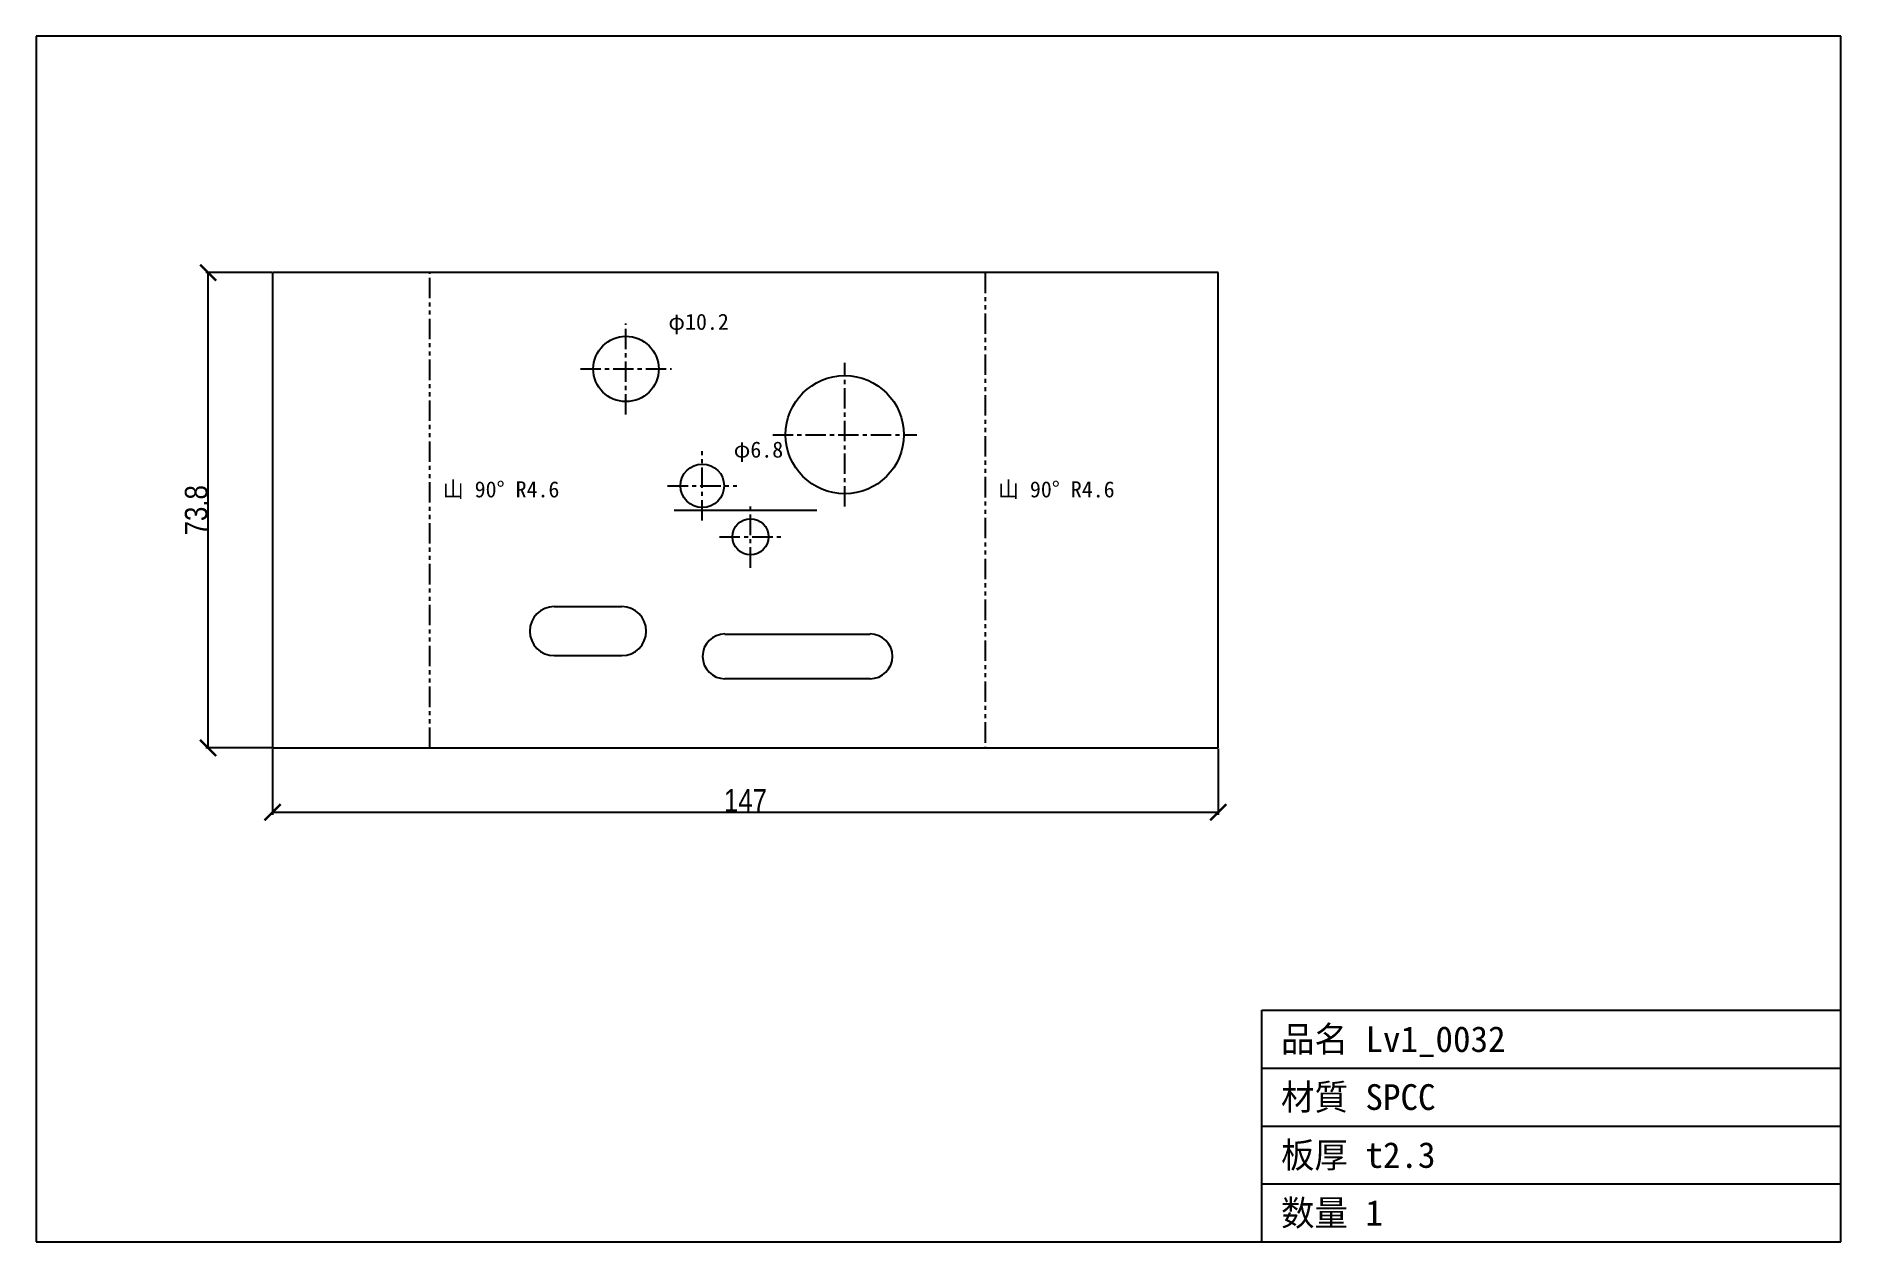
# Model space of a CAD drawing. Header units: millimetres. Extents: x -66 to 215, y -77 to 111.
import ezdxf

# ---------------------------------------------------------------- set-up
doc = ezdxf.new("R2010")
doc.units = ezdxf.units.MM
doc.linetypes.add('CENTER', pattern=[5.08, 3.175, -0.635, 0.635, -0.635])
doc.linetypes.add('PHANTOM', pattern=[6.35, 3.175, -0.635, 0.635, -0.635, 0.635, -0.635])
for name, color, linetype in [('BEND', 7, 'Continuous'), ('CENTER', 7, 'Continuous'), ('CUT', 7, 'Continuous'), ('DIM', 7, 'Continuous'), ('FRAME', 7, 'Continuous'), ('MARK', 7, 'Continuous'), ('TEXT', 7, 'Continuous')]:
    doc.layers.add(name, color=color, linetype=linetype)
doc.styles.add('OpenSansCondensed-Light', font='OpenSansCondensed-Light.ttf')
doc.dimstyles.new('EZDXF', dxfattribs={"dimtxt": 0.25, "dimasz": 0.175, "dimexe": 0.375, "dimexo": 0.125, "dimgap": 0.1, "dimtad": 1, "dimlfac": 100, "dimzin": 12, "dimdsep": 46, "dimtxsty": 'OpenSansCondensed-Light', "dimblk": 'ARCHTICK', "dimcen": 2.5, "dimazin": 3, "dimtfac": 0.5, "dimtmove": 2, "dimatfit": 3})

# ---------------------------------------------------------------- blocks, each defined once
blk = doc.blocks.new('_ARCHTICK')
at = {"color": 0, "linetype": 'BYBLOCK', "const_width": 0.15}
blk.add_lwpolyline([(-0.5, -0.5), (0.5, 0.5)], dxfattribs=at)

msp = doc.modelspace()

# ---------------------------------------------------------------- linework, layer by layer
at = {"layer": 'BEND', "color": 4, "linetype": 'PHANTOM'}
for p, q in [((-4.52, 0), (-4.52, 73.84)), ((81.75, 73.84), (81.75, 0))]:
    msp.add_line(p, q, dxfattribs=at)
at = {"layer": 'CENTER', "color": 1, "linetype": 'CENTER'}
for p, q in [((25.94, 51.78), (25.94, 65.95)), ((59.93, 37.48), (59.93, 59.84)), ((18.86, 58.87), (33.03, 58.87)), ((48.75, 48.66), (71.11, 48.66)), ((37.8, 35.33), (37.8, 46.1)), ((32.41, 40.72), (43.18, 40.72)), ((45.29, 27.99), (45.29, 37.61)), ((40.48, 32.8), (50.1, 32.8))]:
    msp.add_line(p, q, dxfattribs=at)
at = {"layer": 'CUT'}
for p, q in [((-28.98, 73.84), (-28.98, 0)), ((117.98, 73.84), (-28.98, 73.84)), ((117.98, 0), (117.98, 73.84)), ((14.8, 21.96), (25.28, 21.96)), ((41.32, 17.69), (63.87, 17.69)), ((25.28, 14.33), (14.8, 14.33)), ((63.87, 10.74), (41.32, 10.74)), ((-28.98, 0), (117.98, 0))]:
    msp.add_line(p, q, dxfattribs=at)
for centre, radius in [((25.94, 58.87), 5.08), ((59.93, 48.66), 9.18), ((37.8, 40.72), 3.38), ((45.29, 32.8), 2.81)]:
    msp.add_circle(centre, radius, dxfattribs=at)
for centre, radius, start, end in [((14.8, 18.15), 3.81, 90, -90), ((25.28, 18.15), 3.81, -90, 90), ((41.32, 14.22), 3.48, 90, -90), ((63.87, 14.22), 3.48, -90, 90)]:
    msp.add_arc(centre, radius, start, end, dxfattribs=at)
at = {"layer": 'FRAME'}
for p, q in [((214.72, 110.58), (-65.72, 110.58)), ((-65.72, 110.58), (-65.72, -76.74)), ((214.72, -76.74), (214.72, 110.58)), ((124.72, -76.74), (124.72, -40.74)), ((124.72, -40.74), (214.72, -40.74)), ((124.72, -49.74), (214.72, -49.74)), ((124.72, -58.74), (214.72, -58.74)), ((124.72, -67.74), (214.72, -67.74)), ((-65.72, -76.74), (214.72, -76.74))]:
    msp.add_line(p, q, dxfattribs=at)
at = {"layer": 'MARK'}
msp.add_line((33.42, 36.92), (55.58, 36.92), dxfattribs=at)

# ---------------------------------------------------------------- texts
at = {"layer": 'TEXT'}
for s, height, p in [('φ10.2', 2.5, (32.53, 64.95)), ('φ6.8', 2.5, (42.68, 45.1)), ('山 90° R4.6', 2.5, (-2.52, 38.92)), ('山 90° R4.6', 2.5, (83.75, 38.92)), ('品名 Lv1_0032', 4, (127.72, -47.24)), ('材質 SPCC', 4, (127.72, -56.24)), ('板厚 t2.3', 4, (127.72, -65.24)), ('数量 1', 4, (127.72, -74.24))]:
    msp.add_text(s, height=height, dxfattribs=at).set_placement(p)

# ---------------------------------------------------------------- dimensions: what is measured, and where the dimension line sits
at = {"layer": 'DIM'}
msp.add_linear_dim(base=(-38.98, 0), p1=(-28.98, 0), p2=(-28.98, 73.84), angle=90, dimstyle='EZDXF', override={"dimtxt": 3.5, "dimasz": 2.5, "dimdec": 1, "dimlfac": 1}, dxfattribs=at).render()
msp.add_linear_dim(base=(-28.98, -10), p1=(-28.98, 0), p2=(117.98, 0), dimstyle='EZDXF', override={"dimtxt": 3.5, "dimasz": 2.5, "dimdec": 1, "dimlfac": 1}, dxfattribs=at).render()

doc.saveas('drawing.dxf')
